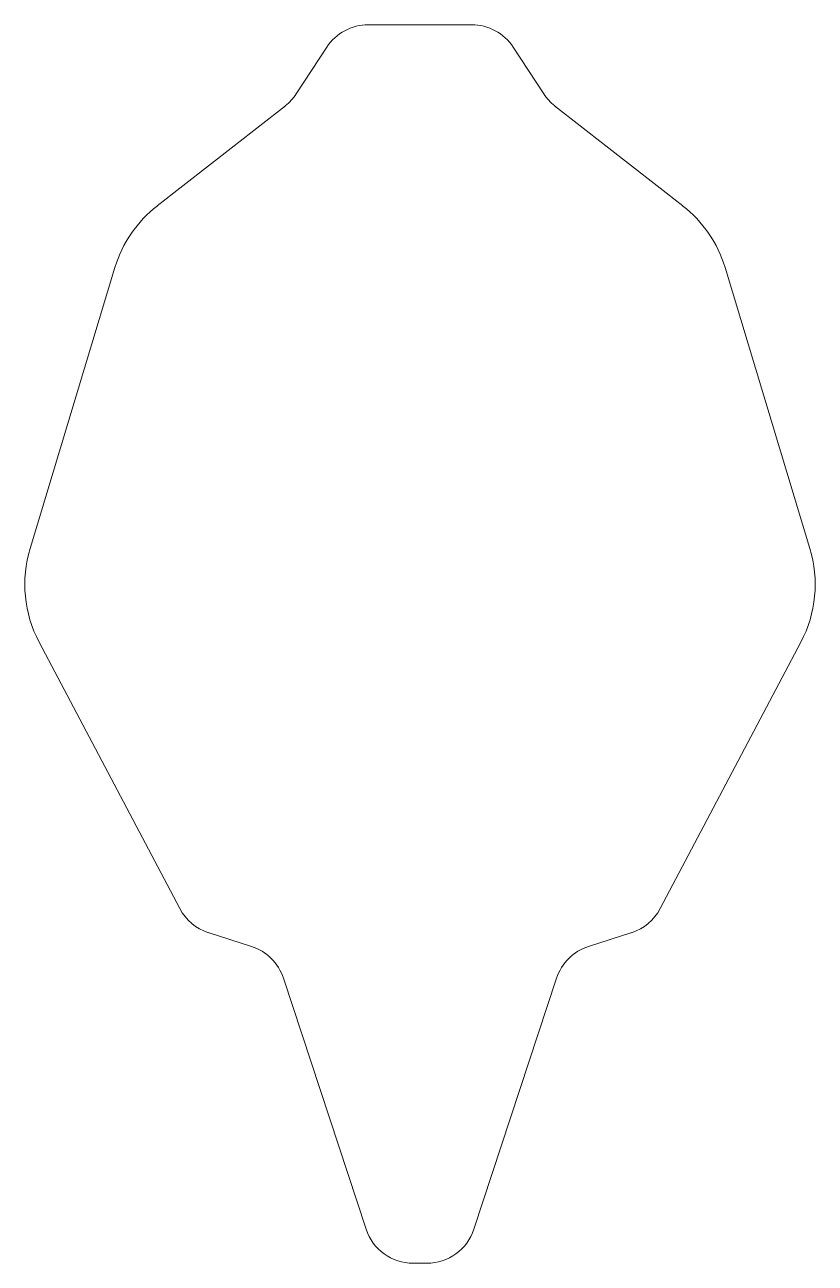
# Model space of a CAD drawing. Header units: millimetres. Extents: x -32 to 32, y -50 to 50.
import ezdxf

# ---------------------------------------------------------------- set-up
doc = ezdxf.new("R2010")
doc.units = ezdxf.units.MM

msp = doc.modelspace()

# ---------------------------------------------------------------- linework, layer by layer
at = {"color": 7, "linetype": 'Continuous', "lineweight": 15}
for p, q in [((4.17, 50), (-4.17, 50)), ((-7.52, 48.19), (-9.98, 44.42)), ((9.98, 44.42), (7.52, 48.19)), ((-10.86, 43.46), (-21.2, 35.39)), ((21.2, 35.39), (10.86, 43.46)), ((-24.62, 30.4), (-31.46, 7.7)), ((31.46, 7.7), (24.62, 30.4)), ((-30.74, 0.15), (-19.39, -21.36)), ((19.39, -21.36), (30.74, 0.15)), ((-17.08, -23.3), (-13.59, -24.42)), ((13.59, -24.42), (17.08, -23.3)), ((-11.02, -26.98), (-4.35, -47.25)), ((4.35, -47.25), (11.02, -26.98)), ((-0.55, -50), (0.55, -50))]:
    msp.add_line(p, q, dxfattribs=at)
for centre, radius, start, end in [((-4.17, 46), 4, 90, 146.8085), ((4.17, 46), 4, 33.1915, 90), ((-13.33, 46.61), 4, 307.9782, 326.8085), ((13.33, 46.61), 4, 213.1915, 232.0218), ((-15.04, 27.51), 10, 127.9782, 163.2158), ((15.04, 27.51), 10, 16.7842, 52.0218), ((-21.89, 4.82), 10, 163.2158, 207.8015), ((21.89, 4.82), 10, 332.1985, 16.7842), ((-15.85, -19.5), 4, 207.8015, 252.2145), ((15.85, -19.5), 4, 287.7855, 332.1985), ((-14.82, -28.23), 4, 18.2013, 72.2145), ((14.82, -28.23), 4, 107.7855, 161.7987), ((-0.55, -46), 4, 198.2013, 270), ((0.55, -46), 4, 270, 341.7987)]:
    msp.add_arc(centre, radius, start, end, dxfattribs=at)

doc.saveas('drawing.dxf')
